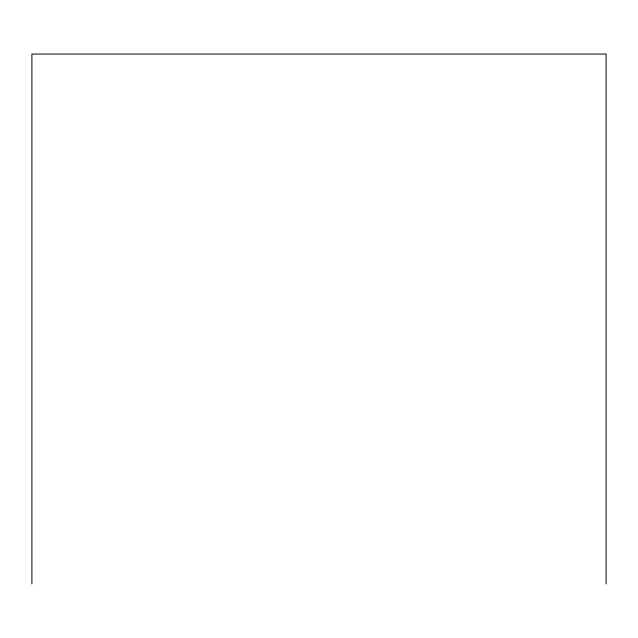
<?xml version="1.0" encoding="UTF-8"?>
<svg xmlns="http://www.w3.org/2000/svg" width="638" height="638" viewBox="0 0 638 638"><rect width="100%" height="100%" fill="white"/><g stroke="black" fill="none" stroke-linecap="round" stroke-linejoin="round"><path stroke-width="0.96" d="M606.1 583.961L606.1 54.039L31.9 54.039L31.9 583.961"/></g></svg>
